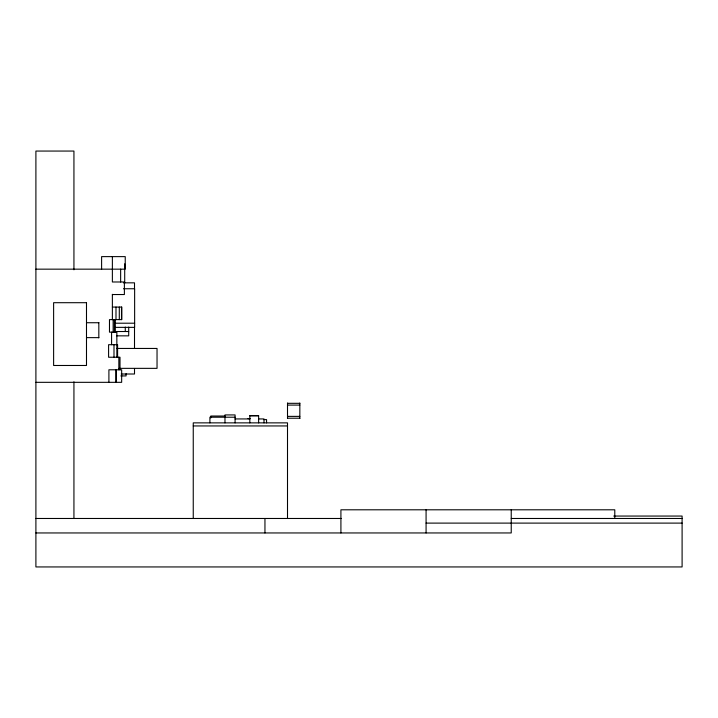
<?xml version="1.0" encoding="UTF-8"?>
<svg xmlns="http://www.w3.org/2000/svg" width="718" height="718" viewBox="0 0 718 718"><rect width="100%" height="100%" fill="white"/><g stroke="black" fill="none" stroke-linecap="round" stroke-linejoin="round"><path stroke-width="1.08" d="M35.9 269.16L125.237 269.16L125.237 256.622L101.606 256.622L101.606 269.16M123.442 282.838L134.508 282.838L134.508 289.516M123.505 288.753L134.634 288.753L134.634 327.363L115.598 327.363M112.376 294.533L124.385 294.533L124.385 281.986L112.376 281.986L112.376 256.622M112.376 307.071L121.809 307.071L121.809 319.618L109.477 319.618L109.477 332.156L116.846 332.156L116.846 357.241M86.492 322.732L98.824 322.732M115.715 323.208L134.634 323.208M115.598 331.519L128.71 331.519M116.729 335.844L128.71 335.844L128.71 327.067M86.492 337.631L98.824 337.631M116.846 344.703L108.589 344.703L108.589 357.241L120.005 357.241L120.005 369.788M116.837 348.445L157.036 348.445L157.036 368.352L119.071 368.352M121.207 374.006L134.508 374.006L134.508 368.442M120.812 375.927L126.081 375.927L126.081 373.683M35.9 382.326L121.665 382.326L121.665 369.788L108.903 369.788L108.903 382.326M287.505 403.319L299.837 403.319M287.505 405.087L299.837 405.087M249.828 415.749L258.624 415.749M224.976 416.027L210.796 416.027L210.796 417.975M287.505 416.377L299.837 416.377M235.082 417.212L209.907 417.212L209.907 422.866M287.505 418.217L299.837 418.217M247.997 418.639L250.142 418.639M235.082 418.935L249.828 418.935M258.624 418.935L264 418.935L264 422.866M263.587 419.599L266.558 419.599L266.558 422.866M193.25 425.945L287.505 425.945M613.746 516.054L682.1 516.054L682.1 566.942L35.9 566.942L35.9 151.058L73.936 151.058L73.936 269.797M35.9 518.477L341.212 518.477M511.234 518.477L682.1 518.477M426.079 523.108L682.1 523.108M35.9 532.953L511.234 532.953L511.234 509.798M614.788 518.477L614.788 509.798L340.915 509.798L340.915 532.953M426.079 509.798L426.079 532.953M299.837 403.013L299.837 418.531M287.505 403.013L287.505 418.531M287.505 518.477L287.505 422.866L193.25 422.866L193.25 518.477M264.951 518.477L264.951 532.953M258.624 422.866L258.624 415.686L249.828 415.686L249.828 422.866M235.082 422.866L235.082 414.932L224.976 414.932L224.976 422.866M134.508 327.309L134.508 348.436M125.273 327.067L125.273 331.519M124.708 263.793L124.708 283.125M121.504 307.071L121.504 319.618M120.642 269.16L120.642 281.986M119.296 307.071L119.296 319.618M118.847 357.241L118.847 369.788M117.599 344.703L117.599 357.241M116.244 369.788L116.244 382.326M115.993 307.071L115.993 319.618M115.966 369.788L115.966 382.326M115.311 319.618L115.311 332.156M114.359 319.618L114.359 332.156M113.991 344.703L113.991 357.241M113.148 319.618L113.148 332.156M112.376 294.308L112.376 319.618M111.577 332.156L111.577 344.703M98.824 322.463L98.824 337.9M73.936 381.814L73.936 518.477M86.492 302.7L53.617 302.7L53.617 365.48L86.492 365.48L86.492 302.7"/></g></svg>
